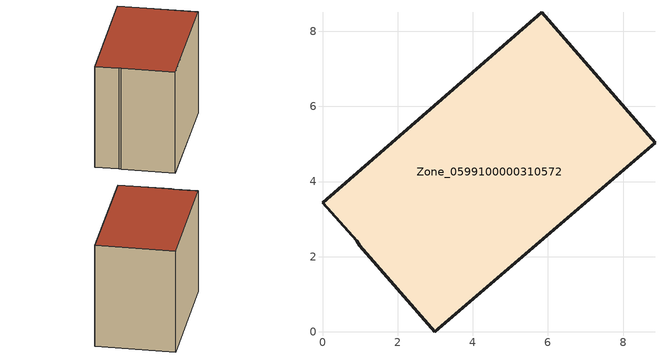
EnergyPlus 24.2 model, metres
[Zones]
Zone_0599100000310572
 floor ground (C_G): 2.99,0 0.99,2.29 0.91,2.43 0,3.43 5.83,8.51 8.85,5.04 z0
 wall outside (C_F): 2.99,0 8.85,5.04 5.83,8.51 0,3.43 0.91,2.43 0.99,2.29 2.99,0 z0:6.28
 roof outside (C_R): 0.99,2.29 2.99,0 8.85,5.04 5.83,8.51 0,3.43 0.91,2.43 z6.28
[BUILDING]
Pand.0599100000310572: North Axis=0; Terrain=City; Loads Convergence Tolerance Value=0.04; Temperature Convergence Tolerance Value=0.4; Solar Distribution=FullExterior; Maximum Number of Warmup Days=25; Minimum Number of Warmup Days=1
[Site:Location]
Rotterdam.The.Hague.AP_ZH_NLD Design_Conditions: Latitude=51.96; Longitude=4.45; Time Zone=1; Elevation=-4.5
[SITE:GROUNDTEMPERATURE:BUILDINGSURFACE]
18, 18, 18, 18, 18, 18, 18, 18, 18, 18, 18, 18
[MATERIAL] Thermal Absorptance=0.9; Solar Absorptance=0.7; Visible Absorptance=0.7
Name | Roughness | Thickness | Conductivity | Density | Specific Heat
G.TI.1946 | MediumSmooth | 0.15 | 1 | 540 | 1210
F.TI.1946 | Rough | 0.3 | 0.857143 | 1920 | 840
R.TI.1946 | MediumRough | 0.2 | 0.1 | 1500 | 1000
[CONSTRUCTION]
C_G: G.TI.1946
C_F: F.TI.1946
C_R: R.TI.1946
[ZONE]
Zone_0599100000310572: Type=1; Multiplier=1; Ceiling Height=Autocalculate; Volume=Autocalculate; Floor Area=autocalculate; Part of Total Floor Area=Yes
[ZONEINFILTRATION:DESIGNFLOWRATE]
Infil_Zone_0599100000310572: Zone or ZoneList or Space or SpaceList=Zone_0599100000310572; Schedule=AlwaysOn; Design Flow Rate Calculation Method=Flow/Area; Flow Rate per Floor Area=0.003; Constant Term Coefficient=1; Temperature Term Coefficient=0; Velocity Term Coefficient=0; Velocity Squared Term Coefficient=0
[HVACTEMPLATE:ZONE:IDEALLOADSAIRSYSTEM]
Zone_0599100000310572: Maximum Heating Supply Air Temperature=50; Minimum Cooling Supply Air Temperature=13; Maximum Heating Supply Air Humidity Ratio=0.0156; Minimum Cooling Supply Air Humidity Ratio=0.0077; Heating Limit=NoLimit; Cooling Limit=NoLimit; Dehumidification Control Type=ConstantSensibleHeatRatio; Cooling Sensible Heat Ratio=0.7; Dehumidification Setpoint=60; Humidification Control Type=None; Humidification Setpoint=30; Outdoor Air Method=None; Outdoor Air Flow Rate per Person=0.00944; Outdoor Air Flow Rate per Zone Floor Area=0; Outdoor Air Flow Rate per Zone=0; Demand Controlled Ventilation Type=None; Outdoor Air Economizer Type=NoEconomizer; Heat Recovery Type=None; Sensible Heat Recovery Effectiveness=0.7; Latent Heat Recovery Effectiveness=0.65
[ZONECONTROL:THERMOSTAT]
ThermostatControl_Zone_0599100000310572: Zone or ZoneList=Zone_0599100000310572; Control Type Schedule=DualSetpointControlType; Control 1=Thermostat_Zone_0599100000310572; Temperature Difference Between Cutout And Setpoint=0
[THERMOSTATSETPOINT:DUALSETPOINT]
Thermostat_Zone_0599100000310572: Heating Setpoint Temperature Schedule=HeatingSetpoint_Zone_0599100000310572; Cooling Setpoint Temperature Schedule=CoolingSetpoint_Zone_0599100000310572
[SCHEDULE:COMPACT]
HeatingSetpoint_Zone_0599100000310572: Through: 12/31, For: AllDays, Until: 24:00, 21
CoolingSetpoint_Zone_0599100000310572: Through: 12/31, For: AllDays, Until: 24:00, 24
DualSetpointControlType: Through: 12/31, For: AllDays, Until: 24:00, 4
AlwaysOn: Through: 12/31, For: AllDays, Until: 24:00, 1
